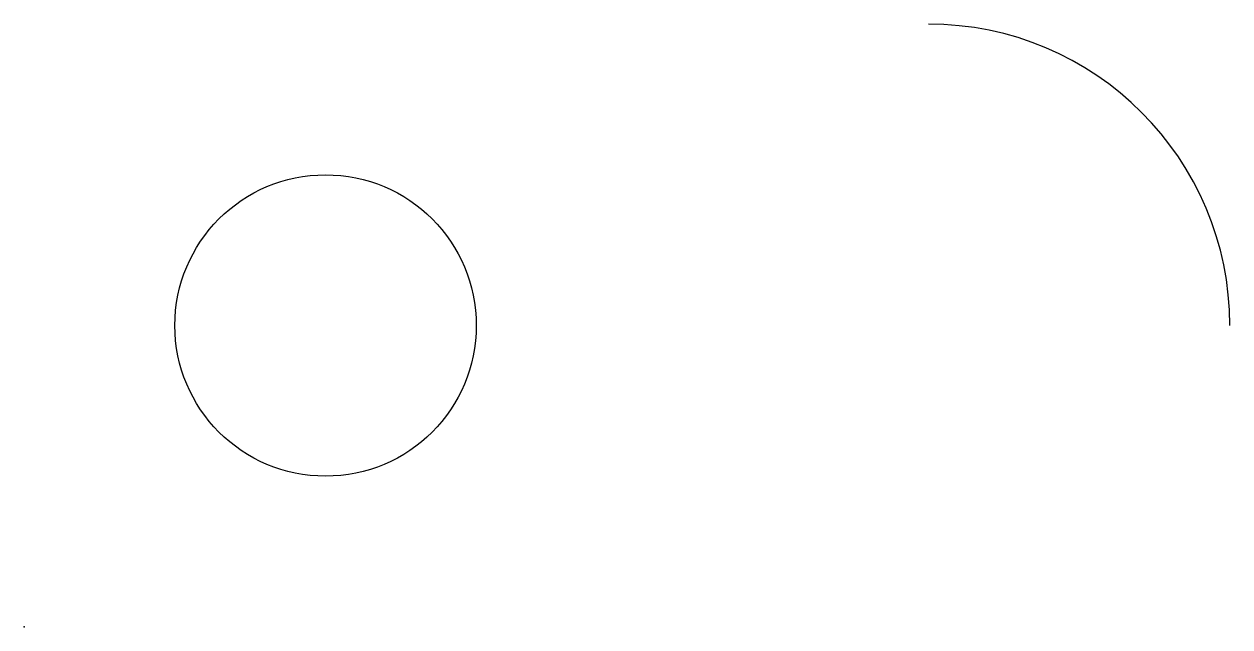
# Model space of a CAD drawing. Header units: inches. Extents: x 0 to 4, y 0 to 2.
import ezdxf

# ---------------------------------------------------------------- set-up
doc = ezdxf.new("R2010")
doc.units = ezdxf.units.IN

msp = doc.modelspace()

# ---------------------------------------------------------------- linework, layer by layer
msp.add_circle((1, 1), 0.5)
msp.add_arc((3, 1), 1, 0, 90)
msp.add_point((0, 0))

doc.saveas('drawing.dxf')
